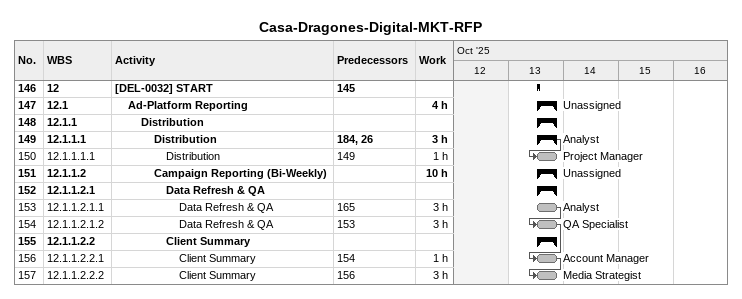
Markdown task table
Casa-Dragones-Digital-MKT-RFP

| ID | WBS | Task | Start | Finish | Predecessors | Resources | Work (h) |
|---|---|---|---|---|---|---|---|
| 146 | 12 | **[DEL-0032] START** | 2025-10-13 | 2025-10-13 | 145 |  |  |
| 147 | 12.1 | **Ad-Platform Reporting** | 2025-10-13 | 2025-10-13 |  | Unassigned | 4 |
| 148 | 12.1.1 | **Distribution** | 2025-10-13 | 2025-10-13 |  |  |  |
| 149 | 12.1.1.1 | **Distribution** | 2025-10-13 | 2025-10-13 | 184, 26 | Analyst | 3 |
| 150 | 12.1.1.1.1 | Distribution | 2025-10-13 | 2025-10-13 | 149 | Project Manager | 1 |
| 151 | 12.1.1.2 | **Campaign Reporting (Bi-Weekly)** | 2025-10-13 | 2025-10-13 |  | Unassigned | 10 |
| 152 | 12.1.1.2.1 | **Data Refresh & QA** | 2025-10-13 | 2025-10-13 |  |  |  |
| 153 | 12.1.1.2.1.1 | Data Refresh & QA | 2025-10-13 | 2025-10-13 | 165 | Analyst | 3 |
| 154 | 12.1.1.2.1.2 | Data Refresh & QA | 2025-10-13 | 2025-10-13 | 153 | QA Specialist | 3 |
| 155 | 12.1.1.2.2 | **Client Summary** | 2025-10-13 | 2025-10-13 |  |  |  |
| 156 | 12.1.1.2.2.1 | Client Summary | 2025-10-13 | 2025-10-13 | 154 | Account Manager | 1 |
| 157 | 12.1.1.2.2.2 | Client Summary | 2025-10-13 | 2025-10-13 | 156 | Media Strategist | 3 |
